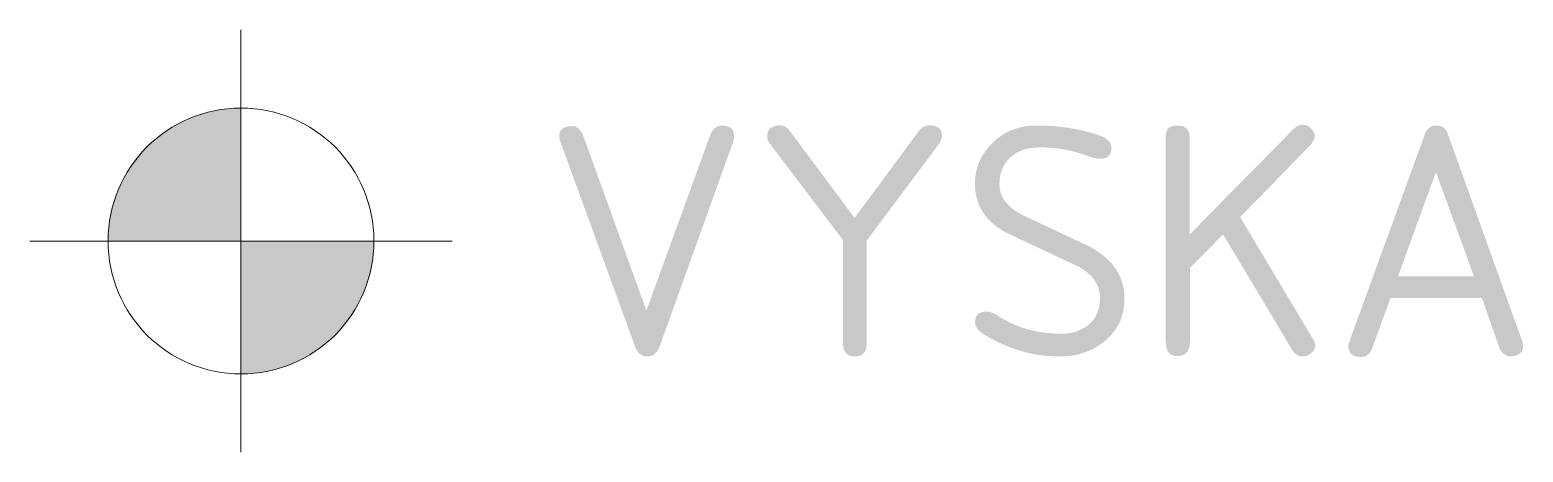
# Model space of a CAD drawing. Header units: metres. Extents: x -2.3 to 13.9, y -2.3 to 2.3.
import ezdxf
from ezdxf.enums import TextEntityAlignment as Align

# ---------------------------------------------------------------- set-up
doc = ezdxf.new("R2010")
doc.units = ezdxf.units.M
doc.styles.add('DP_ISOCPEUR', font='isocpeur.ttf')

msp = doc.modelspace()

# ---------------------------------------------------------------- hatches: boundary and pattern name
for points in [[(0, 1.439, 0.414214), (-1.439, 0), (0, 0)], [(1.439, 0), (0, 0), (0, -1.439, 0.414214)]]:
    msp.add_hatch(color=0).paths.add_polyline_path(points)

# ---------------------------------------------------------------- linework, layer by layer
at = {"color": 0, "lineweight": 15}
for p, q in [((0, 2.285), (0, -2.285)), ((-2.285, 0), (2.285, 0))]:
    msp.add_line(p, q, dxfattribs=at)
msp.add_circle((0, 0), 1.439, dxfattribs=at)

# ---------------------------------------------------------------- texts
at = {"color": 0, "style": 'DP_ISOCPEUR'}
msp.add_attdef('VYSKA', text='000,000', height=2.5, dxfattribs=at).set_placement((3.265, 0), align=Align.MIDDLE_LEFT)

doc.saveas('drawing.dxf')
